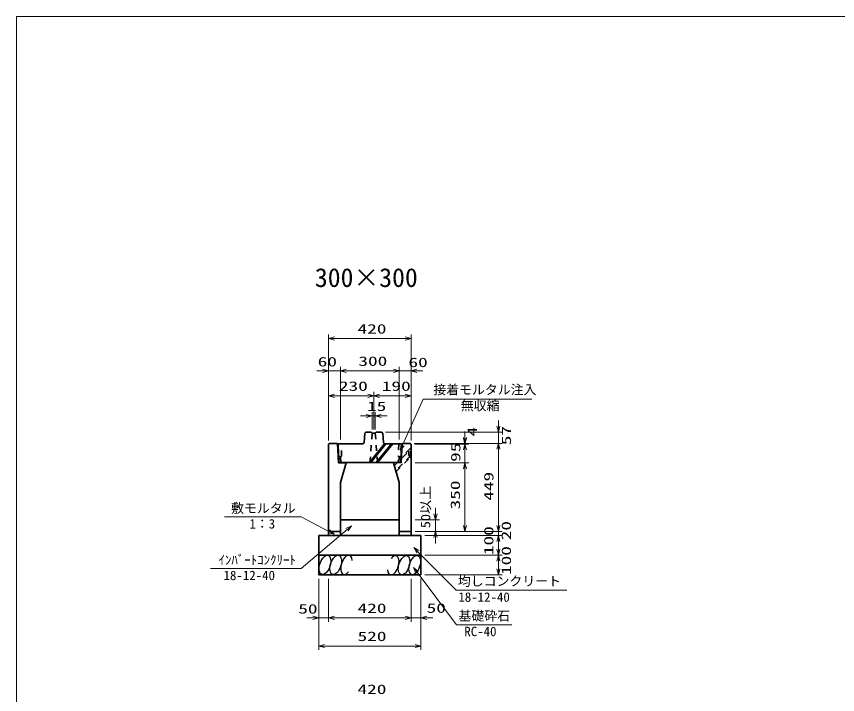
# Model space of a CAD drawing. Units: millimetres on the paper. Extents: x 15 to 1219, y 8 to 859.
# Drawn here: x 15.1 to 224, y 686 to 858.6 of the extents above; entities that cross this region are included whole.
import ezdxf
from ezdxf.enums import TextEntityAlignment as Align

# ---------------------------------------------------------------- set-up
doc = ezdxf.new("R2010")
doc.units = ezdxf.units.MM
doc.linetypes.add('USER1', pattern=[3, 1.5, -1.5])
for name, color, linetype, lineweight in [('D-STR-DIM（寸法）', 7, 'Continuous', 13), ('D-STR-HTXT(均しCON-旗)', 7, 'Continuous', 13), ('D-STR-HTXT(基礎砕石-旗)', 7, 'Continuous', 13), ('D-STR-HTXT（旗上げ）', 7, 'Continuous', 13), ('D-STR-STRF(グリ)', 7, 'Continuous', 25), ('D-STR（構造物）', 1, 'Continuous', 35)]:
    doc.layers.add(name, color=color, linetype=linetype, lineweight=lineweight)
doc.layers.add('D-STR-TXT(文字)', color=7, linetype='Continuous')
doc.styles.add('ＭＳ ゴシック', font='')
doc.styles.get('ＭＳ ゴシック').set_extended_font_data('MS Gothic')

# ---------------------------------------------------------------- blocks, each defined once
blk = doc.blocks.new('_Open30')
at = {"color": 7, "linetype": 'Continuous', "lineweight": 13}
for p, q in [((-1, 0.2679), (0, 0)), ((0, 0), (-1, -0.2679)), ((0, 0), (-1, 0))]:
    blk.add_line(p, q, dxfattribs=at)

msp = doc.modelspace()

# ---------------------------------------------------------------- linework, layer by layer
at = {"layer": 'D-STR-DIM（寸法）', "color": 2}
for q in [(1218.693, 858.587), (15.075, 15.004)]:
    msp.add_line((15.075, 858.587), q, dxfattribs=at)
at = {"layer": 'D-STR-DIM（寸法）'}
for p, q in [((94.472, 769.4), (94.472, 777.609)), ((115.472, 769.4), (115.472, 777.609)), ((95.972, 776.609), (113.972, 776.609)), ((94.472, 750.697), (94.472, 769.4)), ((97.472, 750.888), (97.472, 769.4)), ((97.472, 750.888), (97.472, 769.4)), ((112.472, 750.888), (112.472, 769.4)), ((112.472, 750.888), (112.472, 769.4)), ((115.472, 750.697), (115.472, 769.4)), ((92.972, 768.4), (91.472, 768.4)), ((94.472, 768.4), (97.472, 768.4)), ((98.972, 768.4), (100.472, 768.4)), ((98.972, 768.4), (110.972, 768.4)), ((110.972, 768.4), (109.472, 768.4)), ((112.472, 768.4), (115.472, 768.4)), ((116.972, 768.4), (118.472, 768.4)), ((94.472, 750.697), (94.472, 763.043)), ((105.972, 753.496), (105.972, 763.043)), ((105.972, 753.496), (105.972, 763.043)), ((115.472, 750.697), (115.472, 763.043)), ((95.972, 762.043), (104.472, 762.043)), ((107.472, 762.043), (113.972, 762.043)), ((104.078, 756.911), (102.578, 756.911)), ((105.578, 753.496), (105.578, 757.911)), ((105.578, 756.911), (106.366, 756.911)), ((106.366, 753.496), (106.366, 757.911)), ((107.866, 756.911), (109.366, 756.911)), ((137.674, 754.278), (137.674, 755.778)), ((108.977, 752.778), (138.674, 752.778)), ((129.176, 751.442), (129.176, 752.942)), ((129.176, 751.25), (129.176, 752.75)), ((137.674, 749.942), (137.674, 752.778)), ((116.222, 749.942), (130.176, 749.942)), ((117.222, 749.942), (138.674, 749.942)), ((117.222, 749.942), (138.674, 749.942)), ((129.176, 749.75), (129.176, 749.942)), ((116.418, 749.75), (130.176, 749.75)), ((116.418, 749.75), (130.176, 749.75)), ((129.176, 744.995), (129.176, 749.75)), ((129.176, 748.25), (129.176, 746.75)), ((137.674, 728.995), (137.674, 748.442)), ((137.674, 748.442), (137.674, 746.942)), ((116.472, 744.995), (130.176, 744.995)), ((116.472, 744.995), (130.176, 744.995)), ((129.176, 728.995), (129.176, 743.495)), ((129.176, 743.495), (129.176, 741.995)), ((121.661, 731.995), (121.661, 733.495)), ((116.472, 730.495), (122.661, 730.495)), ((121.661, 727.495), (121.661, 730.495)), ((137.674, 728.995), (137.674, 730.495)), ((116.472, 727.495), (138.674, 727.495)), ((116.472, 727.495), (130.176, 727.495)), ((116.472, 727.495), (138.674, 727.495)), ((116.472, 727.495), (122.661, 727.495)), ((137.674, 726.495), (137.674, 727.495)), ((118.972, 726.495), (138.674, 726.495)), ((118.972, 726.495), (138.674, 726.495)), ((121.661, 725.995), (121.661, 724.495)), ((137.674, 722.995), (137.674, 724.995)), ((137.674, 724.995), (137.674, 723.495)), ((118.972, 721.495), (138.674, 721.495)), ((118.972, 721.495), (138.674, 721.495)), ((137.674, 717.995), (137.674, 719.995)), ((118.972, 716.495), (138.674, 716.495)), ((91.972, 715.495), (91.972, 704.528)), ((91.972, 714.495), (91.972, 697.371)), ((94.472, 715.495), (94.472, 704.528)), ((94.472, 714.495), (94.472, 704.528)), ((115.472, 715.495), (115.472, 704.528)), ((115.472, 714.495), (115.472, 704.528)), ((117.972, 715.495), (117.972, 704.528)), ((117.972, 714.495), (117.972, 697.371)), ((90.472, 705.528), (88.972, 705.528)), ((91.972, 705.528), (94.472, 705.528)), ((95.972, 705.528), (113.972, 705.528)), ((95.972, 705.528), (97.472, 705.528)), ((113.972, 705.528), (112.472, 705.528)), ((115.472, 705.528), (117.972, 705.528)), ((119.472, 705.528), (120.972, 705.528)), ((93.472, 698.371), (116.472, 698.371))]:
    msp.add_line(p, q, dxfattribs=at)
at = {"layer": 'D-STR-HTXT(均しCON-旗)'}
for points in [[(68.033, 731.199), (87.513, 731.199), (94.556, 727.544)], [(64.479, 718.065), (87.513, 718.065), (99.17, 727.976)], [(155.12, 712.548), (126.912, 712.548), (117.189, 722.365)]]:
    msp.add_lwpolyline(points, dxfattribs=at)
at = {"layer": 'D-STR-HTXT(基礎砕石-旗)'}
msp.add_lwpolyline([(141.093, 703.798), (126.99, 703.798), (116.986, 717.125)], dxfattribs=at)
at = {"layer": 'D-STR-HTXT（旗上げ）'}
msp.add_lwpolyline([(146.193, 761.186), (118.572, 761.186), (113.305, 749.469)], dxfattribs=at)
at = {"layer": 'D-STR-STRF(グリ)'}
for centre, major_axis in [((93.566, 719.019), (0.79, 2.421)), ((96.288, 719.019), (0.79, 2.421)), ((113.676, 718.938), (-0.771, -2.427)), ((116.397, 718.959), (-0.771, -2.427))]:
    msp.add_ellipse(centre, major_axis=major_axis, ratio=0.5139, dxfattribs=at)
for centre, major_axis in [((99.028, 719.019), (0.79, 2.421)), ((110.935, 718.916), (-0.771, -2.427))]:
    msp.add_ellipse(centre, major_axis=major_axis, ratio=0.5139, start_param=5.3575563, end_param=10.3750652, dxfattribs=at)
at = {"layer": 'D-STR（構造物）'}
for p, q in [((103.707, 752.534), (103.498, 750.036)), ((103.977, 752.778), (103.707, 752.534)), ((105.347, 752.75), (103.977, 752.778)), ((105.578, 752.496), (105.347, 752.75)), ((106.366, 752.496), (105.578, 752.496)), ((106.597, 752.75), (106.366, 752.496)), ((107.977, 752.778), (106.597, 752.75)), ((108.248, 752.534), (107.977, 752.778)), ((108.456, 750.036), (108.248, 752.534)), ((94.472, 749.697), (94.722, 749.942)), ((94.722, 749.942), (96.722, 749.902)), ((96.722, 749.902), (96.972, 744.995)), ((103.498, 750.032), (103.227, 749.783)), ((103.498, 750.036), (103.228, 749.792)), ((108.457, 750.032), (108.727, 749.783)), ((113.222, 749.902), (112.972, 744.995)), ((115.222, 749.942), (113.222, 749.902)), ((115.472, 749.697), (115.222, 749.942)), ((94.472, 727.495), (94.472, 749.697)), ((96.885, 749.633), (97.027, 749.783)), ((96.885, 749.633), (97.127, 745.033)), ((103.227, 749.783), (97.027, 749.783)), ((108.727, 749.783), (104.872, 745.033)), ((109.049, 749.783), (105.194, 745.033)), ((110.466, 749.783), (106.611, 745.033)), ((110.788, 749.783), (106.933, 745.033)), ((108.727, 749.783), (112.927, 749.783)), ((113.069, 749.633), (112.827, 745.033)), ((113.069, 749.633), (112.927, 749.783)), ((115.472, 727.495), (115.472, 749.697)), ((96.972, 744.995), (98.972, 744.995)), ((97.127, 745.033), (112.827, 745.033)), ((98.972, 744.995), (97.472, 739.995)), ((110.972, 744.995), (112.472, 739.995)), ((97.472, 739.995), (97.472, 727.495)), ((112.472, 739.995), (112.472, 727.495)), ((97.472, 730.495), (112.472, 730.495)), ((97.472, 727.495), (94.472, 727.495)), ((94.472, 727.495), (94.472, 726.495)), ((97.472, 727.495), (97.472, 726.495)), ((112.472, 727.495), (115.472, 727.495)), ((112.472, 727.495), (112.472, 726.495)), ((115.472, 727.495), (115.472, 726.495)), ((91.972, 726.495), (117.972, 726.495)), ((91.972, 726.495), (91.972, 716.495)), ((117.972, 726.495), (117.972, 716.495)), ((91.972, 721.495), (117.972, 721.495)), ((91.972, 716.495), (117.972, 716.495))]:
    msp.add_line(p, q, dxfattribs=at)
at = {"layer": 'D-STR（構造物）', "linetype": 'USER1'}
for p, q in [((105.01, 744.992), (105.578, 752.496)), ((106.366, 752.496), (106.93, 745.033)), ((97.803, 746.644), (97.656, 749.783)), ((115.222, 748.603), (111.12, 744.501)), ((111.201, 744.232), (115.397, 748.428)), ((112.326, 749.783), (112.161, 746.647)), ((114.897, 746.843), (114.897, 747.928)), ((115.397, 748.428), (115.149, 748.676)), ((115.397, 746.498), (115.397, 748.428)), ((97.508, 746.53), (97.042, 746.661)), ((97.508, 746.53), (97.803, 746.644)), ((97.578, 745.033), (97.508, 746.53)), ((115.397, 746.843), (111.567, 743.012)), ((111.641, 742.767), (115.397, 746.523)), ((112.161, 746.647), (112.456, 746.532)), ((112.456, 746.532), (112.377, 745.033)), ((112.456, 746.532), (112.913, 746.658)), ((114.897, 746.843), (115.397, 746.843)), ((115.149, 746.251), (115.397, 746.498))]:
    msp.add_line(p, q, dxfattribs=at)

# ---------------------------------------------------------------- block references
at = {"layer": 'D-STR-DIM（寸法）', "xscale": 1.5, "yscale": 1.5}
for p, rotation in [((94.472, 776.609), 180), ((97.472, 768.4), 180), ((97.472, 768.4), 180), ((115.472, 768.4), 180), ((94.472, 762.043), 180), ((105.972, 762.043), 180), ((106.366, 756.911), 180), ((137.674, 752.778), 270), ((129.176, 749.942), 270), ((129.176, 749.75), 270), ((137.674, 749.942), 90), ((137.674, 749.942), 90), ((129.176, 749.75), 90), ((129.176, 744.995), 90), ((129.176, 744.995), 90), ((121.661, 730.495), 270), ((121.661, 727.495), 90), ((129.176, 727.495), 270), ((137.674, 727.495), 270), ((137.674, 727.495), 270), ((137.674, 726.495), 90), ((137.674, 726.495), 90), ((137.674, 721.495), 270), ((137.674, 721.495), 90), ((137.674, 716.495), 270), ((94.472, 705.528), 180), ((94.472, 705.528), 180), ((117.972, 705.528), 180), ((91.972, 698.371), 180)]:
    msp.add_blockref('_Open30', p, dxfattribs=dict(at, rotation=rotation))
for p in [(115.472, 776.609), (94.472, 768.4), (112.472, 768.4), (112.472, 768.4), (105.972, 762.043), (115.472, 762.043), (105.578, 756.911), (91.972, 705.528), (115.472, 705.528), (115.472, 705.528), (117.972, 698.371)]:
    msp.add_blockref('_Open30', p, dxfattribs=at)
at = {"layer": 'D-STR-HTXT(均しCON-旗)', "xscale": 1.5, "yscale": 1.5}
for p, rotation in [((100.313, 728.947), 40.37163), ((95.888, 726.853), 332.57325), ((116.133, 723.43), 134.72505)]:
    msp.add_blockref('_Open30', p, dxfattribs=dict(at, rotation=rotation))
at = {"layer": 'D-STR-HTXT(基礎砕石-旗)', "xscale": 1.5, "yscale": 1.5, "rotation": 126.89552}
msp.add_blockref('_Open30', (116.085, 718.324), dxfattribs=at)
at = {"layer": 'D-STR-HTXT（旗上げ）', "xscale": 1.5, "yscale": 1.5, "rotation": 245.79582}
msp.add_blockref('_Open30', (112.69, 748.101), dxfattribs=at)

# ---------------------------------------------------------------- texts
at = {"layer": 'D-STR-DIM（寸法）', "style": 'ＭＳ ゴシック', "width": 1.5}
for s, p in [('420', (101.847, 777.146)), ('60', (91.707, 768.794)), ('300', (102.055, 768.938)), ('60', (114.791, 768.624)), ('230', (97.097, 762.58)), ('190', (108.013, 762.58)), ('15', (104.259, 757.448)), ('50', (86.774, 705.895)), ('420', (101.847, 706.066)), ('50', (119.424, 706.103)), ('520', (101.847, 698.908)), ('420', (101.827, 685.435))]:
    msp.add_text(s, height=2.405, dxfattribs=at).set_placement(p, align=Align.BOTTOM_LEFT)
at = {"layer": 'D-STR-DIM（寸法）', "style": 'ＭＳ ゴシック'}
for s, width, p in [('57', 1.5, (141.614, 749.467)), ('4', 1.5, (132.94, 751.692)), ('95', 1.5, (128.733, 745.215)), ('449', 1.5, (137.137, 735.339)), ('350', 1.5, (128.639, 733.12)), ('50以上', 1.1, (121.079, 728.359)), ('20', 1.5, (141.589, 725.277)), ('100', 1.5, (137.137, 721.495)), ('100', 1.5, (141.609, 716.44))]:
    msp.add_text(s, height=2.405, rotation=90, dxfattribs=dict(at, width=width)).set_placement(p, align=Align.BOTTOM_LEFT)
at = {"layer": 'D-STR-HTXT(均しCON-旗)', "style": 'ＭＳ ゴシック'}
for s, p in [('敷モルタル', (69.682, 731.521)), ('1：3', (74.329, 727.548)), ('ｲﾝﾊﾞｰﾄｺﾝｸﾘｰﾄ', (66.482, 718.348)), ('18-12-40', (67.762, 714.414)), ('均しコンクリート', (127.359, 712.959)), ('18-12-40', (127.493, 708.897))]:
    msp.add_text(s, height=2.405, dxfattribs=at).set_placement(p, align=Align.BOTTOM_LEFT)
at = {"layer": 'D-STR-HTXT(基礎砕石-旗)', "style": 'ＭＳ ゴシック'}
for s, p in [('基礎砕石', (127.525, 704.133)), ('RC-40', (129.013, 700.148))]:
    msp.add_text(s, height=2.405, dxfattribs=at).set_placement(p, align=Align.BOTTOM_LEFT)
at = {"layer": 'D-STR-HTXT（旗上げ）', "style": 'ＭＳ ゴシック'}
for s, p in [('接着モルタル注入', (121.11, 761.69)), ('無収縮', (128.113, 757.612))]:
    msp.add_text(s, height=2.405, dxfattribs=at).set_placement(p, align=Align.BOTTOM_LEFT)
at = {"layer": 'D-STR-TXT(文字)', "style": 'ＭＳ ゴシック'}
msp.add_text('300×300', height=4.811, dxfattribs=at).set_placement((90.992, 788.277), align=Align.BOTTOM_LEFT)

doc.saveas('drawing.dxf')
